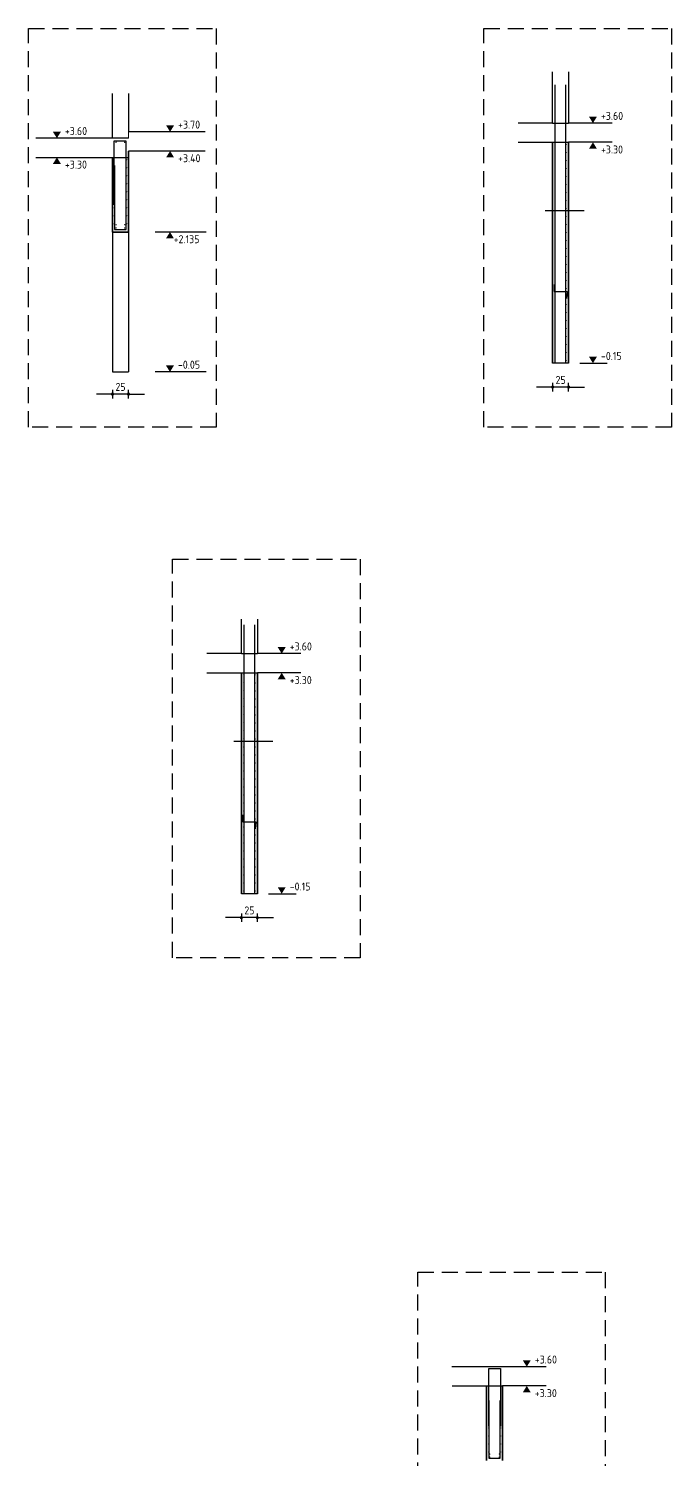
# Model space of a CAD drawing. Extents: x -7.1 to 60.9, y 1.4 to 41.6.
# Drawn here: x -7.11 to 2.93, y 19.25 to 41.6 of the extents above; entities that cross this region are included whole.
import ezdxf

# ---------------------------------------------------------------- set-up
doc = ezdxf.new("R2010")
doc.units = 0
doc.header["$LTSCALE"] = 0.5
for name, pattern in [('AUSGEZOGEN', [1000.01, 1000, 0.01]), ('DASHED', [0.75, 0.5, -0.25]), ('STRICHLINIE', [0.75, 0.5, -0.25])]:
    doc.linetypes.add(name, pattern=pattern)
for name, color, linetype in [('AFU', 7, 'Continuous'), ('BETON', 7, 'Continuous'), ('DETAIL', 7, 'Continuous'), ('HILFE', 7, 'Continuous'), ('koten', 7, 'Continuous'), ('MASSE', 7, 'Continuous'), ('OBJEKT', 7, 'Continuous'), ('RND', 7, 'Continuous'), ('RND-1', 7, 'Continuous')]:
    doc.layers.add(name, color=color, linetype=linetype)
doc.layers.add('NOPLOT', color=7, linetype='Continuous', plot=False)
doc.styles.add('txt', font='isocp.shx')
doc.linetypes.add('AFU_50K', pattern='A,0.15,["/",Standard,S=0.2,R=0,X=-0.01,Y=-0.1],0.07,["/",Standard,S=0.2,R=0,X=-0.01,Y=-0.1],0.15', length=0.37)
doc.dimstyles.new('DOT_I', dxfattribs={"dimscale": 0.5, "dimtxt": 0.25, "dimasz": 0.25, "dimexe": 0.1, "dimexo": 0.3, "dimgap": 0.1, "dimtad": 1, "dimdec": 3, "dimzin": 3, "dimtxsty": 'txt', "dimblk": 'DOT', "dimblk1": 'DOT', "dimblk2": 'DOT', "dimsah": 1, "dimcen": 0.1, "dimse1": 1, "dimse2": 1, "dimazin": 0, "dimtfac": 1, "dimtdec": 4, "dimtix": 1, "dimtmove": 2, "dimatfit": 3, "dimfxl": 0, "dimtvp": 1, "dimtolj": 1, "dimtzin": 0, "dimarcsym": 0})

# ---------------------------------------------------------------- blocks, each defined once
blk = doc.blocks.new('okrd_o')
at = {"layer": 'koten', "color": 7, "linetype": 'Continuous'}
blk.add_solid([(-0.125, 0.202), (0.125, 0.202), (0, 0)], dxfattribs=at)
at = {"layer": 'koten', "style": 'txt'}
blk.add_attdef('OKRD', (0.25, 0.1), '', height=0.25, dxfattribs=at)
blk = doc.blocks.new('okrd_u')
at = {"layer": 'koten', "color": 7, "linetype": 'Continuous'}
blk.add_solid([(-0.125, -0.202), (0.125, -0.202), (0, 0)], dxfattribs=at)
at = {"layer": 'koten', "style": 'txt'}
blk.add_attdef('OKRD', (0.25, -0.35), '', height=0.25, dxfattribs=at)
blk = doc.blocks.new('DOT')
at = {"layer": 'MASSE', "color": 7, "linetype": 'Continuous'}
for p, q in [((0, 0), (-1, 0)), ((0, 0.54), (0, -0.54))]:
    blk.add_line(p, q, dxfattribs=at)
at = {"layer": 'MASSE', "color": 7, "linetype": 'Continuous', "const_width": 0.2}
blk.add_lwpolyline([(-0.1, 0, 1), (0.1, 0, 1)], format="xyb", close=True, dxfattribs=at)
blk = doc.blocks.new('*D18')
at = {"layer": 'Defpoints', "color": 0, "linetype": 'AUSGEZOGEN', "transparency": 16777216}
for p in [(-5.803, 35.892), (-5.803, 35.892), (-5.553, 35.892)]:
    blk.add_point(p, dxfattribs=at)
at = {"layer": 'MASSE', "color": 0, "linetype": 'AUSGEZOGEN', "lineweight": -2, "transparency": 16777216}
for p, q in [((-5.928, 35.892), (-6.053, 35.892)), ((-5.553, 35.892), (-5.803, 35.892)), ((-5.428, 35.892), (-5.303, 35.892))]:
    blk.add_line(p, q, dxfattribs=at)
at = {"layer": 'MASSE', "color": 0, "linetype": 'AUSGEZOGEN', "lineweight": -2, "transparency": 16777216, "xscale": 0.125, "yscale": 0.125, "zscale": 0.125}
blk.add_blockref('DOT', (-5.803, 35.892), dxfattribs=at)
at = {"layer": 'MASSE', "color": 0, "linetype": 'AUSGEZOGEN', "lineweight": -2, "transparency": 16777216, "xscale": 0.125, "yscale": 0.125, "zscale": 0.125, "rotation": 180}
blk.add_blockref('DOT', (-5.553, 35.892), dxfattribs=at)
at = {"layer": 'MASSE', "color": 0, "linetype": 'AUSGEZOGEN', "transparency": 16777216, "insert": (-5.678, 36.004), "char_height": 0.125, "attachment_point": 5, "style": 'txt'}
blk.add_mtext('\\A1;25', dxfattribs=at)
blk = doc.blocks.new('*D19')
at = {"layer": 'Defpoints', "color": 0, "linetype": 'AUSGEZOGEN', "transparency": 16777216}
for p in [(1.075, 36.001), (1.075, 36.001), (1.325, 36.001)]:
    blk.add_point(p, dxfattribs=at)
at = {"layer": 'MASSE', "color": 0, "linetype": 'AUSGEZOGEN', "lineweight": -2, "transparency": 16777216}
for p, q in [((0.95, 36.001), (0.825, 36.001)), ((1.325, 36.001), (1.075, 36.001)), ((1.45, 36.001), (1.575, 36.001))]:
    blk.add_line(p, q, dxfattribs=at)
at = {"layer": 'MASSE', "color": 0, "linetype": 'AUSGEZOGEN', "lineweight": -2, "transparency": 16777216, "xscale": 0.125, "yscale": 0.125, "zscale": 0.125}
blk.add_blockref('DOT', (1.075, 36.001), dxfattribs=at)
at = {"layer": 'MASSE', "color": 0, "linetype": 'AUSGEZOGEN', "lineweight": -2, "transparency": 16777216, "xscale": 0.125, "yscale": 0.125, "zscale": 0.125, "rotation": 180}
blk.add_blockref('DOT', (1.325, 36.001), dxfattribs=at)
at = {"layer": 'MASSE', "color": 0, "linetype": 'AUSGEZOGEN', "transparency": 16777216, "insert": (1.2, 36.113), "char_height": 0.125, "attachment_point": 5, "style": 'txt'}
blk.add_mtext('\\A1;25', dxfattribs=at)
blk = doc.blocks.new('*D17')
at = {"layer": 'Defpoints', "color": 0, "linetype": 'AUSGEZOGEN', "transparency": 16777216}
for p in [(-3.789, 27.714), (-3.789, 27.714), (-3.539, 27.714)]:
    blk.add_point(p, dxfattribs=at)
at = {"layer": 'MASSE', "color": 0, "linetype": 'AUSGEZOGEN', "lineweight": -2, "transparency": 16777216}
for p, q in [((-3.914, 27.714), (-4.039, 27.714)), ((-3.539, 27.714), (-3.789, 27.714)), ((-3.414, 27.714), (-3.289, 27.714))]:
    blk.add_line(p, q, dxfattribs=at)
at = {"layer": 'MASSE', "color": 0, "linetype": 'AUSGEZOGEN', "lineweight": -2, "transparency": 16777216, "xscale": 0.125, "yscale": 0.125, "zscale": 0.125}
blk.add_blockref('DOT', (-3.789, 27.714), dxfattribs=at)
at = {"layer": 'MASSE', "color": 0, "linetype": 'AUSGEZOGEN', "lineweight": -2, "transparency": 16777216, "xscale": 0.125, "yscale": 0.125, "zscale": 0.125, "rotation": 180}
blk.add_blockref('DOT', (-3.539, 27.714), dxfattribs=at)
at = {"layer": 'MASSE', "color": 0, "linetype": 'AUSGEZOGEN', "transparency": 16777216, "insert": (-3.664, 27.827), "char_height": 0.125, "attachment_point": 5, "style": 'txt'}
blk.add_mtext('\\A1;25', dxfattribs=at)

msp = doc.modelspace()

# ---------------------------------------------------------------- linework, layer by layer
at = {"layer": 'AFU', "color": 8, "linetype": 'AFU_50K'}
for p, q in [((1.075, 40.124), (1.325, 40.124)), ((1.075, 39.824), (1.325, 39.824)), ((-5.803, 39.588), (-5.553, 39.588)), ((-5.803, 36.238), (-5.553, 36.238)), ((1.325, 36.374), (1.075, 36.374)), ((-3.789, 31.838), (-3.539, 31.838)), ((-3.789, 31.538), (-3.539, 31.538)), ((-3.539, 28.088), (-3.789, 28.088)), ((0.041, 20.4), (0.291, 20.4))]:
    msp.add_line(p, q, dxfattribs=at)
at = {"layer": 'BETON', "color": 6, "linetype": 'AUSGEZOGEN'}
for p, q in [((1.075, 40.124), (1.075, 40.926)), ((1.325, 40.926), (1.325, 40.124)), ((0.537, 39.824), (1.075, 39.824)), ((2.005, 39.824), (1.325, 39.824)), ((-7.003, 39.588), (-5.803, 39.588)), ((-4.353, 39.688), (-5.553, 39.688)), ((-3.789, 31.838), (-3.789, 32.375)), ((-3.539, 32.375), (-3.539, 31.838)), ((-4.327, 31.538), (-3.789, 31.538)), ((-2.859, 31.538), (-3.539, 31.538)), ((-0.496, 20.4), (0.041, 20.4)), ((0.972, 20.4), (0.291, 20.4))]:
    msp.add_line(p, q, dxfattribs=at)
at = {"layer": 'BETON', "color": 6, "linetype": 'AUSGEZOGEN', "lineweight": 25}
for p, q in [((1.075, 40.124), (0.537, 40.124)), ((2.005, 40.124), (1.325, 40.124)), ((-5.553, 39.888), (-7.003, 39.888)), ((-4.353, 39.988), (-5.553, 39.988)), ((-3.789, 31.838), (-4.327, 31.838)), ((-2.859, 31.838), (-3.539, 31.838)), ((0.972, 20.7), (-0.498, 20.7))]:
    msp.add_line(p, q, dxfattribs=at)
at = {"layer": 'BETON', "color": 6, "linetype": 'AUSGEZOGEN', "lineweight": 13}
msp.add_line((-5.553, 39.988), (-5.553, 39.888), dxfattribs=at)
at = {"layer": 'BETON', "color": 6, "linetype": 'AUSGEZOGEN', "lineweight": 35}
for p, q in [((1.075, 39.824), (1.075, 36.374)), ((1.325, 39.824), (1.325, 36.374)), ((-5.803, 39.588), (-5.803, 38.423)), ((-5.553, 39.688), (-5.553, 38.423)), ((-5.553, 38.423), (-5.803, 38.423)), ((-5.711, 38.423), (-5.711, 38.423)), ((-5.646, 38.423), (-5.646, 38.423)), ((-3.789, 31.538), (-3.789, 28.088)), ((-3.539, 31.538), (-3.539, 28.088)), ((0.041, 20.4), (0.041, 19.235)), ((0.291, 20.4), (0.291, 19.235))]:
    msp.add_line(p, q, dxfattribs=at)
at = {"layer": 'DETAIL', "color": 102, "linetype": 'STRICHLINIE'}
for points in [[(-7.114, 35.375), (-7.114, 41.6), (-4.184, 41.6), (-4.184, 35.375)], [(0.001, 35.375), (0.001, 41.6), (2.931, 41.6), (2.931, 35.375)], [(-4.863, 27.089), (-4.863, 33.314), (-1.933, 33.314), (-1.933, 27.089)], [(-1.033, 15.952), (-1.033, 22.176), (1.897, 22.176), (1.897, 15.952)]]:
    msp.add_lwpolyline(points, close=True, dxfattribs=at)
at = {"layer": 'HILFE', "color": 102, "linetype": 'AUSGEZOGEN'}
for p, q in [((-4.34, 38.423), (-5.138, 38.423)), ((-4.34, 36.238), (-5.138, 36.238)), ((1.499, 36.374), (1.929, 36.374)), ((-3.365, 28.088), (-2.935, 28.088))]:
    msp.add_line(p, q, dxfattribs=at)
at = {"layer": 'NOPLOT', "color": 191, "linetype": 'AUSGEZOGEN'}
for p, q in [((0.958, 38.759), (1.566, 38.759)), ((-3.906, 30.473), (-3.298, 30.473))]:
    msp.add_line(p, q, dxfattribs=at)
at = {"layer": 'OBJEKT', "color": 7, "linetype": 'AUSGEZOGEN'}
for p, q in [((-5.803, 39.888), (-5.803, 40.584)), ((-5.553, 40.584), (-5.553, 39.988)), ((-5.803, 38.423), (-5.803, 36.238)), ((-5.553, 38.423), (-5.553, 36.238))]:
    msp.add_line(p, q, dxfattribs=at)
at = {"layer": 'RND', "color": 1, "linetype": 'AUSGEZOGEN'}
for points in [[(1.116, 36.374), (1.116, 40.724)], [(1.283, 36.374), (1.283, 40.724)], [(-5.775, 38.847), (-5.775, 39.847), (-5.595, 39.847), (-5.595, 38.847)], [(-5.77, 39.463), (-5.77, 38.463), (-5.59, 38.463), (-5.59, 39.463)], [(-3.748, 28.088), (-3.748, 32.288)], [(-3.581, 28.088), (-3.581, 32.288)], [(0.08, 19.77), (0.08, 20.67), (0.26, 20.67), (0.26, 19.77)], [(0.077, 20.171), (0.077, 19.271), (0.257, 19.271), (0.257, 20.171)]]:
    msp.add_lwpolyline(points, dxfattribs=at)
at = {"layer": 'RND', "color": 7, "linetype": 'AUSGEZOGEN'}
for points, const_width in [([(-5.752, 39.824, 1), (-5.742, 39.824, 1)], 0.01), ([(-5.617, 39.824, 1), (-5.607, 39.824, 1)], 0.01), ([(1.105, 39.791, 1), (1.111, 39.791, 1)], 0.006), ([(1.293, 39.791, 1), (1.299, 39.791, 1)], 0.006), ([(-5.783, 39.551, 1), (-5.776, 39.551, 1)], 0.007), ([(-5.582, 39.551, 1), (-5.575, 39.551, 1)], 0.007), ([(1.105, 39.666, 1), (1.111, 39.666, 1)], 0.006), ([(1.293, 39.666, 1), (1.299, 39.666, 1)], 0.006), ([(-5.783, 39.426, 1), (-5.776, 39.426, 1)], 0.007), ([(-5.582, 39.426, 1), (-5.575, 39.426, 1)], 0.007), ([(1.105, 39.541, 1), (1.111, 39.541, 1)], 0.006), ([(1.105, 39.416, 1), (1.111, 39.416, 1)], 0.006), ([(1.293, 39.541, 1), (1.299, 39.541, 1)], 0.006), ([(1.293, 39.416, 1), (1.299, 39.416, 1)], 0.006), ([(-5.783, 39.301, 1), (-5.776, 39.301, 1)], 0.007), ([(-5.783, 39.176, 1), (-5.776, 39.176, 1)], 0.007), ([(-5.582, 39.301, 1), (-5.575, 39.301, 1)], 0.007), ([(-5.582, 39.176, 1), (-5.575, 39.176, 1)], 0.007), ([(1.105, 39.291, 1), (1.111, 39.291, 1)], 0.006), ([(1.105, 39.166, 1), (1.111, 39.166, 1)], 0.006), ([(1.293, 39.291, 1), (1.299, 39.291, 1)], 0.006), ([(1.293, 39.166, 1), (1.299, 39.166, 1)], 0.006), ([(-5.783, 39.051, 1), (-5.776, 39.051, 1)], 0.007), ([(-5.783, 38.926, 1), (-5.776, 38.926, 1)], 0.007), ([(-5.582, 39.051, 1), (-5.575, 39.051, 1)], 0.007), ([(-5.582, 38.926, 1), (-5.575, 38.926, 1)], 0.007), ([(1.105, 39.041, 1), (1.111, 39.041, 1)], 0.006), ([(1.105, 38.916, 1), (1.111, 38.916, 1)], 0.006), ([(1.293, 39.041, 1), (1.299, 39.041, 1)], 0.006), ([(1.293, 38.916, 1), (1.299, 38.916, 1)], 0.006), ([(-5.783, 38.801, 1), (-5.776, 38.801, 1)], 0.007), ([(-5.783, 38.676, 1), (-5.776, 38.676, 1)], 0.007), ([(-5.582, 38.801, 1), (-5.575, 38.801, 1)], 0.007), ([(-5.582, 38.676, 1), (-5.575, 38.676, 1)], 0.007), ([(1.105, 38.791, 1), (1.111, 38.791, 1)], 0.006), ([(1.105, 38.666, 1), (1.111, 38.666, 1)], 0.006), ([(1.293, 38.791, 1), (1.299, 38.791, 1)], 0.006), ([(1.293, 38.666, 1), (1.299, 38.666, 1)], 0.006), ([(-5.783, 38.551, 1), (-5.776, 38.551, 1)], 0.007), ([(-5.752, 38.536, 1), (-5.742, 38.536, 1)], 0.01), ([(-5.752, 38.486, 1), (-5.742, 38.486, 1)], 0.01), ([(-5.617, 38.536, 1), (-5.607, 38.536, 1)], 0.01), ([(-5.617, 38.486, 1), (-5.607, 38.486, 1)], 0.01), ([(-5.582, 38.551, 1), (-5.575, 38.551, 1)], 0.007), ([(1.105, 38.541, 1), (1.111, 38.541, 1)], 0.006), ([(1.293, 38.541, 1), (1.299, 38.541, 1)], 0.006), ([(1.105, 38.416, 1), (1.111, 38.416, 1)], 0.006), ([(1.105, 38.291, 1), (1.111, 38.291, 1)], 0.006), ([(1.293, 38.416, 1), (1.299, 38.416, 1)], 0.006), ([(1.293, 38.291, 1), (1.299, 38.291, 1)], 0.006), ([(1.105, 38.166, 1), (1.111, 38.166, 1)], 0.006), ([(1.105, 38.041, 1), (1.111, 38.041, 1)], 0.006), ([(1.293, 38.166, 1), (1.299, 38.166, 1)], 0.006), ([(1.293, 38.041, 1), (1.299, 38.041, 1)], 0.006), ([(1.105, 37.916, 1), (1.111, 37.916, 1)], 0.006), ([(1.105, 37.791, 1), (1.111, 37.791, 1)], 0.006), ([(1.293, 37.916, 1), (1.299, 37.916, 1)], 0.006), ([(1.293, 37.791, 1), (1.299, 37.791, 1)], 0.006), ([(1.105, 37.666, 1), (1.111, 37.666, 1)], 0.006), ([(1.105, 37.541, 1), (1.111, 37.541, 1)], 0.006), ([(1.293, 37.666, 1), (1.299, 37.666, 1)], 0.006), ([(1.293, 37.541, 1), (1.299, 37.541, 1)], 0.006), ([(1.105, 37.416, 1), (1.111, 37.416, 1)], 0.006), ([(1.293, 37.416, 1), (1.299, 37.416, 1)], 0.006), ([(1.105, 37.291, 1), (1.111, 37.291, 1)], 0.006), ([(1.105, 37.166, 1), (1.111, 37.166, 1)], 0.006), ([(1.293, 37.291, 1), (1.299, 37.291, 1)], 0.006), ([(1.293, 37.166, 1), (1.299, 37.166, 1)], 0.006), ([(1.105, 37.041, 1), (1.111, 37.041, 1)], 0.006), ([(1.105, 36.916, 1), (1.111, 36.916, 1)], 0.006), ([(1.293, 37.041, 1), (1.299, 37.041, 1)], 0.006), ([(1.293, 36.916, 1), (1.299, 36.916, 1)], 0.006), ([(1.105, 36.791, 1), (1.111, 36.791, 1)], 0.006), ([(1.105, 36.666, 1), (1.111, 36.666, 1)], 0.006), ([(1.293, 36.791, 1), (1.299, 36.791, 1)], 0.006), ([(1.293, 36.666, 1), (1.299, 36.666, 1)], 0.006), ([(1.105, 36.541, 1), (1.111, 36.541, 1)], 0.006), ([(1.293, 36.541, 1), (1.299, 36.541, 1)], 0.006), ([(1.105, 36.416, 1), (1.111, 36.416, 1)], 0.006), ([(1.293, 36.416, 1), (1.299, 36.416, 1)], 0.006), ([(-3.759, 31.505, 1), (-3.753, 31.505, 1)], 0.006), ([(-3.571, 31.505, 1), (-3.565, 31.505, 1)], 0.006), ([(-3.759, 31.38, 1), (-3.753, 31.38, 1)], 0.006), ([(-3.571, 31.38, 1), (-3.565, 31.38, 1)], 0.006), ([(-3.759, 31.255, 1), (-3.753, 31.255, 1)], 0.006), ([(-3.759, 31.13, 1), (-3.753, 31.13, 1)], 0.006), ([(-3.571, 31.255, 1), (-3.565, 31.255, 1)], 0.006), ([(-3.571, 31.13, 1), (-3.565, 31.13, 1)], 0.006), ([(-3.759, 31.005, 1), (-3.753, 31.005, 1)], 0.006), ([(-3.759, 30.88, 1), (-3.753, 30.88, 1)], 0.006), ([(-3.571, 31.005, 1), (-3.565, 31.005, 1)], 0.006), ([(-3.571, 30.88, 1), (-3.565, 30.88, 1)], 0.006), ([(-3.759, 30.755, 1), (-3.753, 30.755, 1)], 0.006), ([(-3.759, 30.63, 1), (-3.753, 30.63, 1)], 0.006), ([(-3.571, 30.755, 1), (-3.565, 30.755, 1)], 0.006), ([(-3.571, 30.63, 1), (-3.565, 30.63, 1)], 0.006), ([(-3.759, 30.505, 1), (-3.753, 30.505, 1)], 0.006), ([(-3.571, 30.505, 1), (-3.565, 30.505, 1)], 0.006), ([(-3.759, 30.38, 1), (-3.753, 30.38, 1)], 0.006), ([(-3.759, 30.255, 1), (-3.753, 30.255, 1)], 0.006), ([(-3.571, 30.38, 1), (-3.565, 30.38, 1)], 0.006), ([(-3.571, 30.255, 1), (-3.565, 30.255, 1)], 0.006), ([(-3.759, 30.13, 1), (-3.753, 30.13, 1)], 0.006), ([(-3.759, 30.005, 1), (-3.753, 30.005, 1)], 0.006), ([(-3.571, 30.13, 1), (-3.565, 30.13, 1)], 0.006), ([(-3.571, 30.005, 1), (-3.565, 30.005, 1)], 0.006), ([(-3.759, 29.88, 1), (-3.753, 29.88, 1)], 0.006), ([(-3.759, 29.755, 1), (-3.753, 29.755, 1)], 0.006), ([(-3.571, 29.88, 1), (-3.565, 29.88, 1)], 0.006), ([(-3.571, 29.755, 1), (-3.565, 29.755, 1)], 0.006), ([(-3.759, 29.63, 1), (-3.753, 29.63, 1)], 0.006), ([(-3.759, 29.505, 1), (-3.753, 29.505, 1)], 0.006), ([(-3.571, 29.63, 1), (-3.565, 29.63, 1)], 0.006), ([(-3.571, 29.505, 1), (-3.565, 29.505, 1)], 0.006), ([(-3.759, 29.38, 1), (-3.753, 29.38, 1)], 0.006), ([(-3.571, 29.38, 1), (-3.565, 29.38, 1)], 0.006), ([(-3.759, 29.255, 1), (-3.753, 29.255, 1)], 0.006), ([(-3.759, 29.13, 1), (-3.753, 29.13, 1)], 0.006), ([(-3.571, 29.255, 1), (-3.565, 29.255, 1)], 0.006), ([(-3.571, 29.13, 1), (-3.565, 29.13, 1)], 0.006), ([(-3.759, 29.005, 1), (-3.753, 29.005, 1)], 0.006), ([(-3.759, 28.88, 1), (-3.753, 28.88, 1)], 0.006), ([(-3.571, 29.005, 1), (-3.565, 29.005, 1)], 0.006), ([(-3.571, 28.88, 1), (-3.565, 28.88, 1)], 0.006), ([(-3.759, 28.755, 1), (-3.753, 28.755, 1)], 0.006), ([(-3.759, 28.63, 1), (-3.753, 28.63, 1)], 0.006), ([(-3.571, 28.755, 1), (-3.565, 28.755, 1)], 0.006), ([(-3.571, 28.63, 1), (-3.565, 28.63, 1)], 0.006), ([(-3.759, 28.505, 1), (-3.753, 28.505, 1)], 0.006), ([(-3.759, 28.38, 1), (-3.753, 28.38, 1)], 0.006), ([(-3.571, 28.505, 1), (-3.565, 28.505, 1)], 0.006), ([(-3.571, 28.38, 1), (-3.565, 28.38, 1)], 0.006), ([(-3.759, 28.255, 1), (-3.753, 28.255, 1)], 0.006), ([(-3.571, 28.255, 1), (-3.565, 28.255, 1)], 0.006), ([(-3.759, 28.13, 1), (-3.753, 28.13, 1)], 0.006), ([(-3.571, 28.13, 1), (-3.565, 28.13, 1)], 0.006), ([(0.066, 20.368, 1), (0.072, 20.368, 1)], 0.006), ([(0.264, 20.368, 1), (0.27, 20.368, 1)], 0.006), ([(0.066, 20.243, 1), (0.072, 20.243, 1)], 0.006), ([(0.066, 20.118, 1), (0.072, 20.118, 1)], 0.006), ([(0.264, 20.243, 1), (0.27, 20.243, 1)], 0.006), ([(0.264, 20.118, 1), (0.27, 20.118, 1)], 0.006), ([(0.066, 19.993, 1), (0.072, 19.993, 1)], 0.006), ([(0.264, 19.993, 1), (0.27, 19.993, 1)], 0.006), ([(0.066, 19.868, 1), (0.072, 19.868, 1)], 0.006), ([(0.066, 19.743, 1), (0.072, 19.743, 1)], 0.006), ([(0.264, 19.868, 1), (0.27, 19.868, 1)], 0.006), ([(0.264, 19.743, 1), (0.27, 19.743, 1)], 0.006), ([(0.066, 19.618, 1), (0.072, 19.618, 1)], 0.006), ([(0.066, 19.493, 1), (0.072, 19.493, 1)], 0.006), ([(0.264, 19.618, 1), (0.27, 19.618, 1)], 0.006), ([(0.264, 19.493, 1), (0.27, 19.493, 1)], 0.006), ([(0.066, 19.368, 1), (0.072, 19.368, 1)], 0.006), ([(0.088, 19.336, 1), (0.098, 19.336, 1)], 0.01), ([(0.088, 19.288, 1), (0.098, 19.288, 1)], 0.01), ([(0.237, 19.336, 1), (0.247, 19.336, 1)], 0.01), ([(0.237, 19.288, 1), (0.247, 19.288, 1)], 0.01), ([(0.264, 19.368, 1), (0.27, 19.368, 1)], 0.006)]:
    msp.add_lwpolyline(points, format="xyb", close=True, dxfattribs=dict(at, const_width=const_width))
at = {"layer": 'RND-1', "color": 1, "linetype": 'AUSGEZOGEN'}
for points in [[(1.1, 37.605), (1.1, 37.495), (1.3, 37.495), (1.29, 37.386)], [(-3.764, 29.319), (-3.764, 29.209), (-3.564, 29.209), (-3.574, 29.099)]]:
    msp.add_lwpolyline(points, dxfattribs=at)

# ---------------------------------------------------------------- block references
at = {"layer": 'koten', "color": 7, "linetype": 'DASHED', "xscale": 0.5, "yscale": 0.5, "zscale": 0.5}
for p, values in [((1.705, 40.124), {'OKRD': '+3.60'}), ((-6.672, 39.888), {'OKRD': '+3.60'}), ((-4.903, 39.988), {'OKRD': '+3.70'}), ((-3.159, 31.838), {'OKRD': '+3.60'}), ((0.671, 20.7), {'OKRD': '+3.60'})]:
    msp.add_blockref('okrd_o', p, dxfattribs=at).add_auto_attribs(values)
at = {"layer": 'koten', "color": 7, "linetype": 'AUSGEZOGEN', "xscale": 0.5, "yscale": 0.5, "zscale": 0.5}
for name, p, values in [('okrd_u', (1.705, 39.824), {'OKRD': '+3.30'}), ('okrd_u', (-6.672, 39.588), {'OKRD': '+3.30'}), ('okrd_u', (-4.903, 39.688), {'OKRD': '+3.40'}), ('okrd_o', (-4.905, 36.238), {'OKRD': '-0.05'}), ('okrd_u', (-3.159, 31.538), {'OKRD': '+3.30'}), ('okrd_u', (0.671, 20.4), {'OKRD': '+3.30'})]:
    msp.add_blockref(name, p, dxfattribs=at).add_auto_attribs(values)
at = {"layer": 'koten', "color": 7, "linetype": 'AUSGEZOGEN'}
ref = msp.add_blockref('okrd_u', (-4.905, 38.423), dxfattribs=dict(at, xscale=0.5, yscale=0.5, zscale=0.5))
ref.add_attrib('OKRD', '+2.135', (-4.848, 38.248), dxfattribs={"height": 0.125, "style": 'txt'})
ref = msp.add_blockref('okrd_o', (1.705, 36.374), dxfattribs=dict(at, xscale=0.5, yscale=0.5, zscale=0.5))
ref.add_attrib('OKRD', '-0.15', (1.83, 36.424), dxfattribs={"layer": '0', "color": 0, "linetype": 'ByBlock', "height": 0.125, "style": 'txt'})
ref = msp.add_blockref('okrd_o', (-3.159, 28.088), dxfattribs=dict(at, xscale=0.5, yscale=0.5, zscale=0.5))
ref.add_attrib('OKRD', '-0.15', (-3.034, 28.138), dxfattribs={"layer": '0', "color": 0, "linetype": 'ByBlock', "height": 0.125, "style": 'txt'})

# ---------------------------------------------------------------- dimensions: what is measured, and where the dimension line sits
at = {"layer": 'MASSE', "color": 7, "linetype": 'AUSGEZOGEN'}
for base, p1, p2, picture, middle in [((-5.803, 35.892), (-5.553, 35.892), (-5.803, 35.892), '*D18', (-5.678, 36.004)), ((1.075, 36.001), (1.325, 36.001), (1.075, 36.001), '*D19', (1.2, 36.113)), ((-3.789, 27.714), (-3.539, 27.714), (-3.789, 27.714), '*D17', (-3.664, 27.827))]:
    dim = msp.add_linear_dim(base=base, p1=p1, p2=p2, dimstyle='DOT_I', override={"dimdec": 0, "dimlfac": 100}, dxfattribs=at)
    dim.commit()
    dim.dimension.update_dxf_attribs({"geometry": picture, "text_midpoint": middle})

doc.saveas('drawing.dxf')
